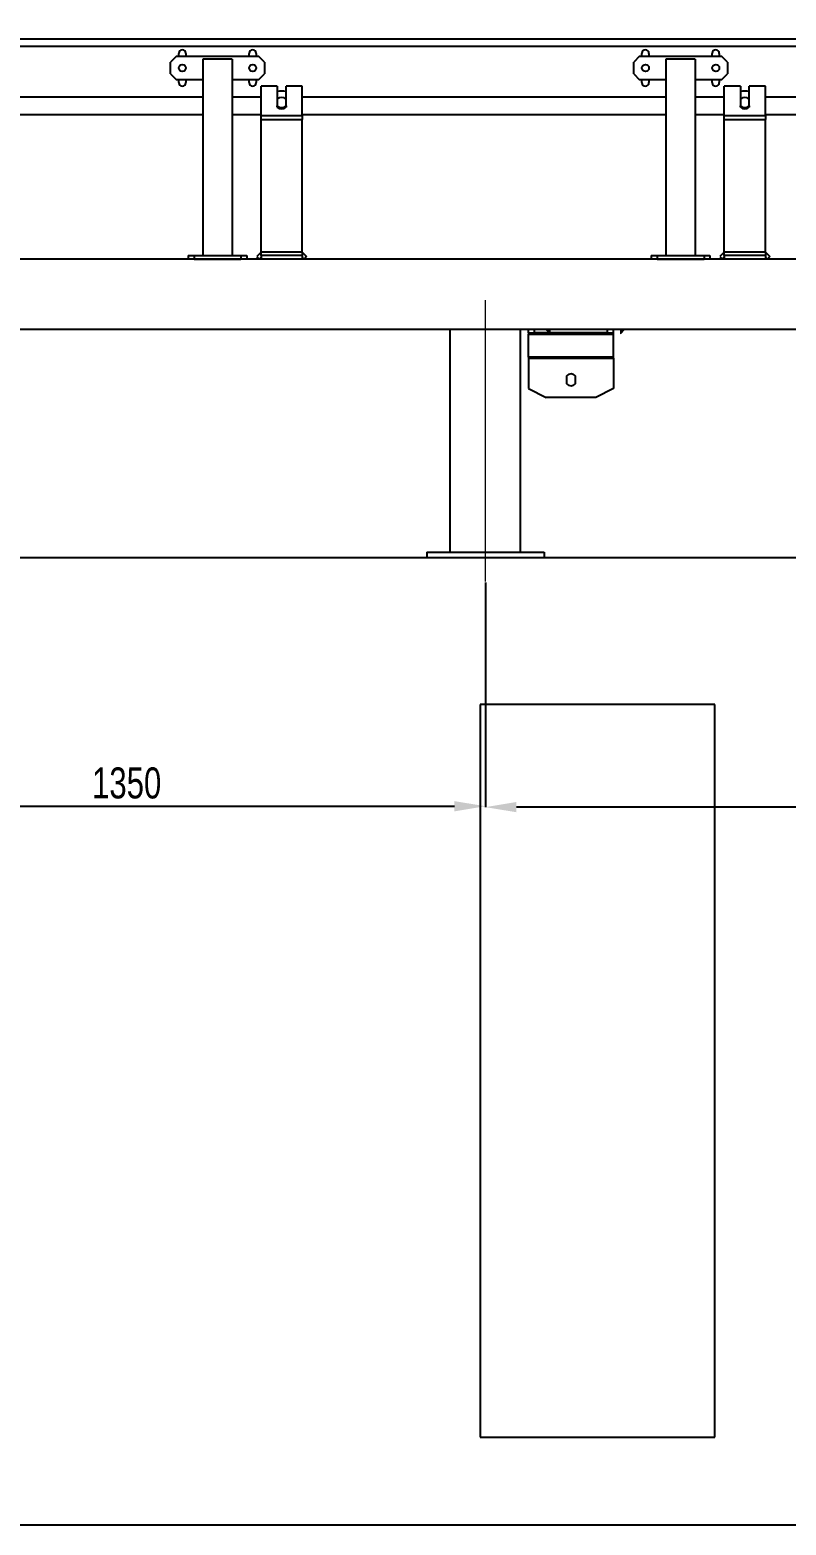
# Model space of a CAD drawing. Header units: millimetres. Extents: x 41 to 1868, y -696 to 319.
# Drawn here: x 581.9 to 633.5, y 158.6 to 260.7 of the extents above; entities that cross this region are included whole.
import ezdxf

# ---------------------------------------------------------------- set-up
doc = ezdxf.new("R2010")
doc.units = ezdxf.units.MM
doc.header["$PDSIZE"] = -1
doc.linetypes.add('CENTERX2', pattern=[20.32, 12.7, -2.54, 2.54, -2.54])
doc.layers.add('FORMAT', color=7, linetype='Continuous')
doc.styles.add('SLDTEXTSTYLE0', font='TXT', dxfattribs={"width": 0.75})
doc.dimstyles.new('SLDDIMSTYLE2', dxfattribs={"dimtxt": 2.116667, "dimasz": 2.116667, "dimexe": 0, "dimexo": 0.625, "dimgap": 0.529167, "dimtad": 1, "dimdec": 0, "dimlfac": 25, "dimrnd": 1e-09, "dimzin": 12, "dimtxsty": 'SLDTEXTSTYLE0', "dimsah": 1, "dimcen": 2.5, "dimazin": 3, "dimtfac": 1, "dimtdec": 0, "dimtmove": 0, "dimatfit": 3, "dimfrac": 2, "dimtzin": 12})

# ---------------------------------------------------------------- blocks, each defined once
blk = doc.blocks.new('*D716')
at = {"layer": 'Defpoints', "color": 0}
for p in [(541.18, 273.98), (541.18, 242.63), (749.18, 242.63)]:
    blk.add_point(p, dxfattribs=at)
at = {"layer": 'FORMAT', "color": 0, "lineweight": -2}
for p, q in [((541.18, 242.69), (541.18, 273.98)), ((747.06, 273.98), (543.29, 273.98)), ((749.18, 242.69), (749.18, 273.98))]:
    blk.add_line(p, q, dxfattribs=at)
at = {"layer": 'FORMAT', "color": 0}
for points in [[(543.29, 274.33), (543.29, 273.63), (541.18, 273.98)], [(747.06, 274.33), (747.06, 273.63), (749.18, 273.98)]]:
    blk.add_solid(points, dxfattribs=at)
at = {"layer": 'FORMAT', "color": 0, "insert": (644.31, 276.62), "char_height": 2.117, "attachment_point": 2, "style": 'SLDTEXTSTYLE0'}
blk.add_mtext('\\A1;5200', dxfattribs=at)
blk = doc.blocks.new('*D717')
at = {"layer": 'Defpoints', "color": 0}
for p in [(612.98, 223.03), (664.98, 223.03), (612.98, 207.63)]:
    blk.add_point(p, dxfattribs=at)
at = {"layer": 'FORMAT', "color": 0, "lineweight": -2}
for p, q in [((612.98, 222.97), (612.98, 207.63)), ((664.98, 222.97), (664.98, 207.63)), ((662.86, 207.63), (615.09, 207.63))]:
    blk.add_line(p, q, dxfattribs=at)
at = {"layer": 'FORMAT', "color": 0}
for points in [[(615.09, 207.98), (615.09, 207.28), (612.98, 207.63)], [(662.86, 207.98), (662.86, 207.28), (664.98, 207.63)]]:
    blk.add_solid(points, dxfattribs=at)
at = {"layer": 'FORMAT', "color": 0, "insert": (639.6, 210.28), "char_height": 2.117, "attachment_point": 2, "style": 'SLDTEXTSTYLE0'}
blk.add_mtext('\\A1;1300', dxfattribs=at)
blk = doc.blocks.new('*D718')
at = {"layer": 'Defpoints', "color": 0}
for p in [(558.98, 222.63), (612.98, 223.03), (612.98, 207.69)]:
    blk.add_point(p, dxfattribs=at)
at = {"layer": 'FORMAT', "color": 0, "lineweight": -2}
for p, q in [((558.98, 222.57), (558.98, 207.69)), ((612.98, 222.97), (612.98, 207.69)), ((561.09, 207.69), (610.86, 207.69))]:
    blk.add_line(p, q, dxfattribs=at)
at = {"layer": 'FORMAT', "color": 0}
for points in [[(561.09, 208.04), (561.09, 207.34), (558.98, 207.69)], [(610.86, 208.04), (610.86, 207.34), (612.98, 207.69)]]:
    blk.add_solid(points, dxfattribs=at)
at = {"layer": 'FORMAT', "color": 0, "insert": (588.5, 210.34), "char_height": 2.117, "attachment_point": 2, "style": 'SLDTEXTSTYLE0'}
blk.add_mtext('\\A1;1350', dxfattribs=at)

msp = doc.modelspace()

# ---------------------------------------------------------------- hatches: boundary and pattern name
at = {"linetype": 'Continuous'}
for points in [[(617.3836, 240.2524), (617.3836, 239.9385), (617.0697, 240.2524)], [(622.4975, 240.2524), (622.1836, 240.2524), (622.1836, 239.9385)]]:
    msp.add_hatch(color=7, dxfattribs=at).paths.add_polyline_path(points, flags=0)

# ---------------------------------------------------------------- linework, layer by layer
at = {"color": 7, "linetype": 'Continuous', "lineweight": 25}
for p, q in [((533.8972, 260.0716), (754.2972, 260.0716)), ((533.8972, 259.5516), (754.2972, 259.5516)), ((591.8972, 258.8716), (591.4972, 258.4716)), ((591.4972, 257.6716), (591.4972, 258.4716)), ((591.8972, 258.8716), (597.4972, 258.8716)), ((592.0572, 258.8716), (592.0572, 259.0716)), ((592.5372, 259.0716), (592.5372, 258.8716)), ((593.6972, 258.6716), (593.6972, 245.2716)), ((595.6972, 258.6716), (593.6972, 258.6716)), ((595.6972, 258.6716), (595.6972, 245.2716)), ((596.8572, 258.8716), (596.8572, 259.0716)), ((597.3372, 259.0716), (597.3372, 258.8716)), ((597.8972, 258.4716), (597.4972, 258.8716)), ((597.8972, 258.4716), (597.8972, 257.6716)), ((623.4972, 258.8716), (623.0972, 258.4716)), ((623.0972, 257.6716), (623.0972, 258.4716)), ((623.4972, 258.8716), (629.0972, 258.8716)), ((623.6572, 258.8716), (623.6572, 259.0716)), ((624.1372, 259.0716), (624.1372, 258.8716)), ((625.2972, 258.6716), (625.2972, 245.2716)), ((627.2972, 258.6716), (625.2972, 258.6716)), ((627.2972, 258.6716), (627.2972, 245.2716)), ((628.4572, 258.8716), (628.4572, 259.0716)), ((628.9372, 259.0716), (628.9372, 258.8716)), ((629.4972, 258.4716), (629.0972, 258.8716)), ((629.4972, 258.4716), (629.4972, 257.6716)), ((591.4972, 257.6716), (591.8972, 257.2716)), ((593.6972, 257.2716), (591.8972, 257.2716)), ((592.0572, 257.0716), (592.0572, 257.2716)), ((592.5372, 257.2716), (592.5372, 257.0716)), ((597.4972, 257.2716), (595.6972, 257.2716)), ((596.8572, 257.0716), (596.8572, 257.2716)), ((597.3372, 257.2716), (597.3372, 257.0716)), ((597.4972, 257.2716), (597.8972, 257.6716)), ((623.0972, 257.6716), (623.4972, 257.2716)), ((625.2972, 257.2716), (623.4972, 257.2716)), ((623.6572, 257.0716), (623.6572, 257.2716)), ((624.1372, 257.2716), (624.1372, 257.0716)), ((629.0972, 257.2716), (627.2972, 257.2716)), ((628.4572, 257.0716), (628.4572, 257.2716)), ((628.9372, 257.2716), (628.9372, 257.0716)), ((629.0972, 257.2716), (629.4972, 257.6716)), ((597.6772, 254.8073), (597.6772, 256.8301)), ((598.7772, 256.8301), (597.6772, 256.8301)), ((598.7772, 256.8301), (598.7772, 255.945)), ((599.3772, 255.945), (599.3772, 256.8301)), ((600.4772, 256.8301), (599.3772, 256.8301)), ((600.4772, 254.8073), (600.4772, 256.8301)), ((629.2772, 254.8073), (629.2772, 256.8301)), ((630.3772, 256.8301), (629.2772, 256.8301)), ((630.3772, 256.8301), (630.3772, 255.945)), ((630.9772, 255.945), (630.9772, 256.8301)), ((632.0772, 256.8301), (630.9772, 256.8301)), ((632.0772, 254.8073), (632.0772, 256.8301)), ((593.6972, 256.0716), (568.8772, 256.0716)), ((597.6772, 256.0716), (595.6972, 256.0716)), ((598.7772, 255.945), (598.7772, 255.4867)), ((598.7772, 255.4026), (598.7772, 255.4867)), ((599.3772, 255.4867), (599.3772, 255.945)), ((599.3772, 255.4867), (599.3772, 255.4026)), ((625.2972, 256.0716), (600.4772, 256.0716)), ((629.2772, 256.0716), (627.2972, 256.0716)), ((630.3772, 255.945), (630.3772, 255.4867)), ((630.3772, 255.4026), (630.3772, 255.4867)), ((630.9772, 255.4867), (630.9772, 255.945)), ((630.9772, 255.4867), (630.9772, 255.4026)), ((656.8972, 256.0716), (632.0772, 256.0716)), ((593.6972, 254.8716), (568.8772, 254.8716)), ((597.6772, 254.8716), (595.6972, 254.8716)), ((597.6772, 254.5673), (597.6772, 254.8073)), ((600.4772, 254.8073), (597.6772, 254.8073)), ((597.6772, 254.5673), (600.4772, 254.5673)), ((597.6772, 245.5116), (597.6772, 254.5673)), ((625.2972, 254.8716), (600.4772, 254.8716)), ((600.4772, 254.8073), (600.4772, 254.5673)), ((600.4772, 245.5116), (600.4772, 254.5673)), ((629.2772, 254.8716), (627.2972, 254.8716)), ((629.2772, 254.5673), (629.2772, 254.8073)), ((632.0772, 254.8073), (629.2772, 254.8073)), ((629.2772, 254.5673), (632.0772, 254.5673)), ((629.2772, 245.5116), (629.2772, 254.5673)), ((656.8972, 254.8716), (632.0772, 254.8716)), ((632.0772, 254.8073), (632.0772, 254.5673)), ((632.0772, 245.5116), (632.0772, 254.5673)), ((734.9772, 245.0316), (552.5772, 245.0316)), ((592.6972, 245.2716), (592.6972, 245.0316)), ((592.6972, 245.2716), (593.0972, 245.2716)), ((593.0972, 245.2716), (593.0972, 245.0316)), ((593.0972, 245.2716), (596.2972, 245.2716)), ((593.0972, 245.0316), (596.2972, 245.0316)), ((596.2972, 245.2716), (596.2972, 245.0316)), ((596.2972, 245.2716), (596.6972, 245.2716)), ((596.6972, 245.2716), (596.6972, 245.0316)), ((597.6772, 245.4984), (597.3801, 245.2013)), ((597.3801, 245.2013), (597.5498, 245.0316)), ((597.6772, 245.159), (597.5498, 245.0316)), ((600.4772, 245.5116), (597.6772, 245.5116)), ((597.6772, 245.2716), (597.6772, 245.5116)), ((600.4772, 245.2716), (597.6772, 245.2716)), ((597.6772, 245.2716), (597.6772, 245.0316)), ((600.4772, 245.5116), (600.4772, 245.2716)), ((600.4772, 245.4984), (600.7742, 245.2013)), ((600.4772, 245.2716), (600.4772, 245.0316)), ((600.4772, 245.159), (600.6045, 245.0316)), ((600.7742, 245.2013), (600.6045, 245.0316)), ((624.2972, 245.2716), (624.2972, 245.0316)), ((624.2972, 245.2716), (624.6972, 245.2716)), ((624.6972, 245.2716), (624.6972, 245.0316)), ((624.6972, 245.2716), (627.8972, 245.2716)), ((624.6972, 245.0316), (627.8972, 245.0316)), ((627.8972, 245.2716), (627.8972, 245.0316)), ((627.8972, 245.2716), (628.2972, 245.2716)), ((628.2972, 245.2716), (628.2972, 245.0316)), ((629.2772, 245.4984), (628.9801, 245.2013)), ((628.9801, 245.2013), (629.1498, 245.0316)), ((629.2772, 245.159), (629.1498, 245.0316)), ((632.0772, 245.5116), (629.2772, 245.5116)), ((629.2772, 245.2716), (629.2772, 245.5116)), ((632.0772, 245.2716), (629.2772, 245.2716)), ((629.2772, 245.2716), (629.2772, 245.0316)), ((632.0772, 245.5116), (632.0772, 245.2716)), ((632.0772, 245.4984), (632.3742, 245.2013)), ((632.0772, 245.2716), (632.0772, 245.0316)), ((632.0772, 245.159), (632.2045, 245.0316)), ((632.3742, 245.2013), (632.2045, 245.0316)), ((734.9772, 240.2316), (552.5772, 240.2316)), ((615.3772, 240.2316), (610.5772, 240.2316)), ((610.5772, 225.0316), (610.5772, 240.2316)), ((615.3772, 225.0316), (615.3772, 240.2316)), ((615.9172, 239.9916), (615.9172, 240.2316)), ((615.9172, 239.9916), (616.3172, 239.9916)), ((615.9172, 239.9916), (615.9172, 239.9032)), ((615.9172, 239.9032), (621.7172, 239.9032)), ((615.9172, 238.3454), (615.9172, 239.9032)), ((616.3172, 239.9916), (616.3172, 240.2316)), ((621.3172, 239.9916), (616.3172, 239.9916)), ((621.3172, 239.9916), (621.3172, 240.2316)), ((621.3172, 239.9916), (621.7172, 239.9916)), ((621.7172, 239.9916), (621.7172, 240.2316)), ((621.7172, 239.9032), (621.7172, 239.9916)), ((621.7172, 238.3454), (621.7172, 239.9032)), ((621.7172, 238.3454), (615.9172, 238.3454)), ((615.9172, 238.3454), (615.9172, 238.2739)), ((615.9172, 238.2739), (621.7172, 238.2739)), ((615.9172, 238.2739), (615.9172, 236.1916)), ((621.7172, 238.2739), (621.7172, 238.3454)), ((621.7172, 238.2739), (621.7172, 236.1916)), ((618.5172, 237.0562), (618.5172, 236.5271)), ((619.1172, 236.5271), (619.1172, 237.0562)), ((615.9172, 236.1916), (617.1172, 235.5916)), ((621.7172, 236.1916), (620.5172, 235.5916)), ((620.5172, 235.5916), (617.1172, 235.5916)), ((756.6252, 224.6316), (508.6252, 224.6316)), ((608.9772, 225.0316), (608.9772, 224.6316)), ((608.9772, 225.0316), (616.9772, 225.0316)), ((616.9772, 225.0316), (616.9772, 224.6316)), ((612.6252, 214.6316), (612.6252, 164.6316)), ((628.6252, 214.6316), (612.6252, 214.6316)), ((628.6252, 164.6316), (628.6252, 214.6316)), ((612.6252, 164.6316), (628.6252, 164.6316)), ((732.6252, 158.6316), (556.6252, 158.6316))]:
    msp.add_line(p, q, dxfattribs=at)
at = {"color": 7, "linetype": 'Continuous', "lineweight": 18}
for p, q in [((617.3836, 239.9385), (617.0697, 240.2524)), ((617.0697, 240.2524), (617.3836, 240.2524)), ((617.3836, 240.2524), (617.3836, 239.9385)), ((619.609, 240.2316), (618.7572, 240.2316)), ((622.1836, 239.9385), (622.4975, 240.2524)), ((622.4975, 240.2524), (622.1836, 240.2524)), ((622.1836, 240.2524), (622.1836, 239.9385))]:
    msp.add_line(p, q, dxfattribs=at)
at = {"color": 7, "linetype": 'Continuous', "lineweight": 25}
for centre in [(592.2972, 258.0716), (597.0972, 258.0716), (623.8972, 258.0716), (628.6972, 258.0716)]:
    msp.add_circle(centre, 0.24, dxfattribs=at)
for centre, radius, start, end in [((592.2972, 259.0716), 0.24, 0, 180), ((597.0972, 259.0716), 0.24, 0, 180), ((623.8972, 259.0716), 0.24, 0, 180), ((628.6972, 259.0716), 0.24, 0, 180), ((592.2972, 257.0716), 0.24, 180, 0), ((597.0972, 257.0716), 0.24, 180, 0), ((599.0772, 255.1165), 1.3786, 77.430935, 102.569065), ((623.8972, 257.0716), 0.24, 180, 0), ((628.6972, 257.0716), 0.24, 180, 0), ((630.6772, 255.1165), 1.3786, 77.430935, 102.569065), ((599.0772, 255.6242), 0.4392, 46.916583, 133.083417), ((599.0772, 255.8075), 0.4392, 226.916583, 313.083417), ((599.0772, 255.7234), 0.4392, 226.916583, 313.083417), ((630.6772, 255.6242), 0.4392, 46.916583, 133.083417), ((630.6772, 255.8075), 0.4392, 226.916583, 313.083417), ((630.6772, 255.7234), 0.4392, 226.916583, 313.083417), ((618.8172, 236.7916), 0.4, 41.409622, 138.590378), ((618.8172, 236.7916), 0.4, 221.409622, 318.590378)]:
    msp.add_arc(centre, radius, start, end, dxfattribs=at)
at = {"layer": 'FORMAT', "linetype": 'CENTERX2', "lineweight": 18, "ltscale": 2}
msp.add_line((612.9772, 223.0316), (612.9772, 242.2316), dxfattribs=at)

# ---------------------------------------------------------------- dimensions: what is measured, and where the dimension line sits
at = {"layer": 'FORMAT'}
for base, p1, p2, picture, middle in [((541.1772, 273.9784), (749.1772, 242.6316), (541.1772, 242.6316), '*D716', (644.3078, 273.9784)), ((612.9772, 207.6915), (558.9772, 222.6316), (612.9772, 223.0316), '*D718', (588.5041, 207.6915)), ((612.9772, 207.6315), (664.9772, 223.0316), (612.9772, 223.0316), '*D717', (639.6028, 207.6315))]:
    dim = msp.add_linear_dim(base=base, p1=p1, p2=p2, dimstyle='SLDDIMSTYLE2', dxfattribs=at)
    dim.commit()
    dim.dimension.update_dxf_attribs({"geometry": picture, "text_midpoint": middle, "dimtype": 160})

doc.saveas('drawing.dxf')
